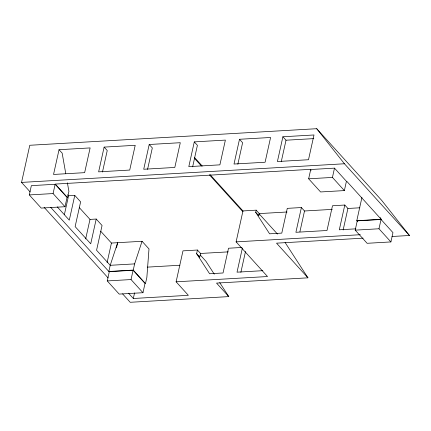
<?xml version="1.0" encoding="UTF-8"?>
<svg xmlns="http://www.w3.org/2000/svg" width="431" height="431" viewBox="0 0 431 431"><rect width="100%" height="100%" fill="white"/><g stroke="black" fill="none" stroke-linecap="round" stroke-linejoin="round"><path stroke-width="0.65" d="M30.116 191.865L21.55 182.41L29.782 145.274L316.715 128.707L381.731 200.426L409.45 235.488L391.994 236.495M29.297 194.931L31.355 185.648L55.141 184.274L67.064 197.43L65.006 206.713L41.22 208.087L29.297 194.931L53.083 193.557L65.006 206.713M59.031 149.713L53.546 174.453L84.638 172.659L90.127 147.914L59.031 149.713L62.156 153.134L65.765 173.585M53.083 193.557L55.141 184.274M64.37 214.649L68.556 195.755L67.667 194.769M68.556 195.755L74.778 195.394L69.289 220.155L57.258 206.885M104.119 147.106L98.629 171.85L129.726 170.056L135.21 145.306L104.119 147.106L107.238 150.543L102.47 172.034M85.661 238.946L89.993 219.401L79.304 207.607M89.993 219.401L96.215 219.045L90.725 243.801L75.134 226.604L80.624 201.843L74.778 195.394M107.098 262.598L111.43 243.052L100.741 231.258M111.43 243.052L142.058 241.285L148.997 248.94L146.858 277.397L145.484 283.582L133.249 270.081L108.838 271.492L110.212 265.302L117.652 242.696L116.494 247.906M107.249 280.931L109.307 271.643L133.093 270.275L145.021 283.431L142.963 292.714L119.177 294.087L107.249 280.931L131.035 279.557L142.963 292.714M149.201 144.498L143.717 169.248L174.808 167.449L180.293 142.704L149.201 144.498L152.321 147.935L147.553 169.431M131.035 279.557L133.093 270.275M133.249 270.081L134.617 263.891L142.058 241.285M228.333 251.866L200.55 253.466L197.43 250.028L182.976 250.858L176.112 281.815L188.352 295.316L133.319 298.494L134.553 292.924M194.284 141.891L188.8 166.641L219.891 164.847L225.381 140.097L194.284 141.891L197.403 145.333L192.641 166.824M241.85 247.459L228.522 248.234L223.037 272.979L209.601 273.755L196.622 253.687L197.43 250.028M196.622 253.687L199.742 257.124L200.55 253.466M239.496 139.278L234.006 164.033L265.097 162.239L270.587 137.484L239.496 139.278L242.61 142.715L237.847 164.216M176.112 281.815L267.522 276.535L236.107 241.877L242.965 210.942L209.962 174.528M242.373 248.073L237.028 272.171L262.829 270.679M240.87 272.354L245.492 251.51M332.296 209.38L304.512 210.985L301.393 207.543L287.278 208.362L281.788 233.112L269.596 233.817L255.702 212.332L256.186 210.156L242.965 210.942M255.702 212.332L258.821 215.775L259.3 213.598L256.186 210.156M282.898 136.767L277.408 161.528L308.504 159.729L313.994 134.973L282.898 136.767L286.017 140.21L313.8 138.615M281.249 161.711L286.017 140.21M301.393 207.543L295.903 232.298L327 230.504L332.484 205.749L344.8 205.032L347.914 208.475L359.82 207.79M308.655 178.8L310.713 169.512L334.499 168.144L346.427 181.3L344.369 190.583L320.583 191.957L308.655 178.8L332.441 177.427L344.369 190.583M299.89 231.83L304.512 210.985M332.441 177.427L334.499 168.144M344.8 205.032L339.31 229.793L355.85 228.839M343.151 229.976L347.914 208.475M357.66 221.669L356.787 220.704L361.932 197.49M355.198 230.143L357.256 220.855L381.042 219.481L392.964 232.643L390.906 241.926L367.12 243.299L355.198 230.143L378.978 228.769L390.906 241.926M378.978 228.769L381.042 219.481M147.278 267.134L179.899 265.248M21.55 182.41L344.439 163.769L409.45 235.488M259.3 213.598L287.089 211.993M356.787 220.704L381.193 219.293L380.18 217.59M236.107 241.877L360.3 234.706M363.134 238.165L276.535 243.165L307.95 277.823L216.54 283.102L228.78 296.603L130.216 302.293L122.555 293.84M134.617 263.891L110.212 265.302L96.571 250.249L102.061 225.494L96.215 219.045M346.896 181.451L381.193 219.293M311.123 170.326L310.25 169.361L55.292 184.08L67.532 197.587L68.906 191.396L67.392 182.819M259.063 213.765L277.462 234.065M194.586 157.568L202.274 166.048M194.236 158.08L201.449 166.037M209.568 174.991L242.944 211.799M200.237 254.99L205.921 261.261L214.266 274.164M50.777 207.435L108.838 271.492M128.508 293.193L133.319 298.494M44.097 207.284L108.122 277.92M316.715 128.707L344.439 163.769M285.09 242.481L307.95 277.823M257.792 214.185L258.821 215.775M219.708 282.58L228.78 296.603M198.669 255.47L199.742 257.124"/></g></svg>
